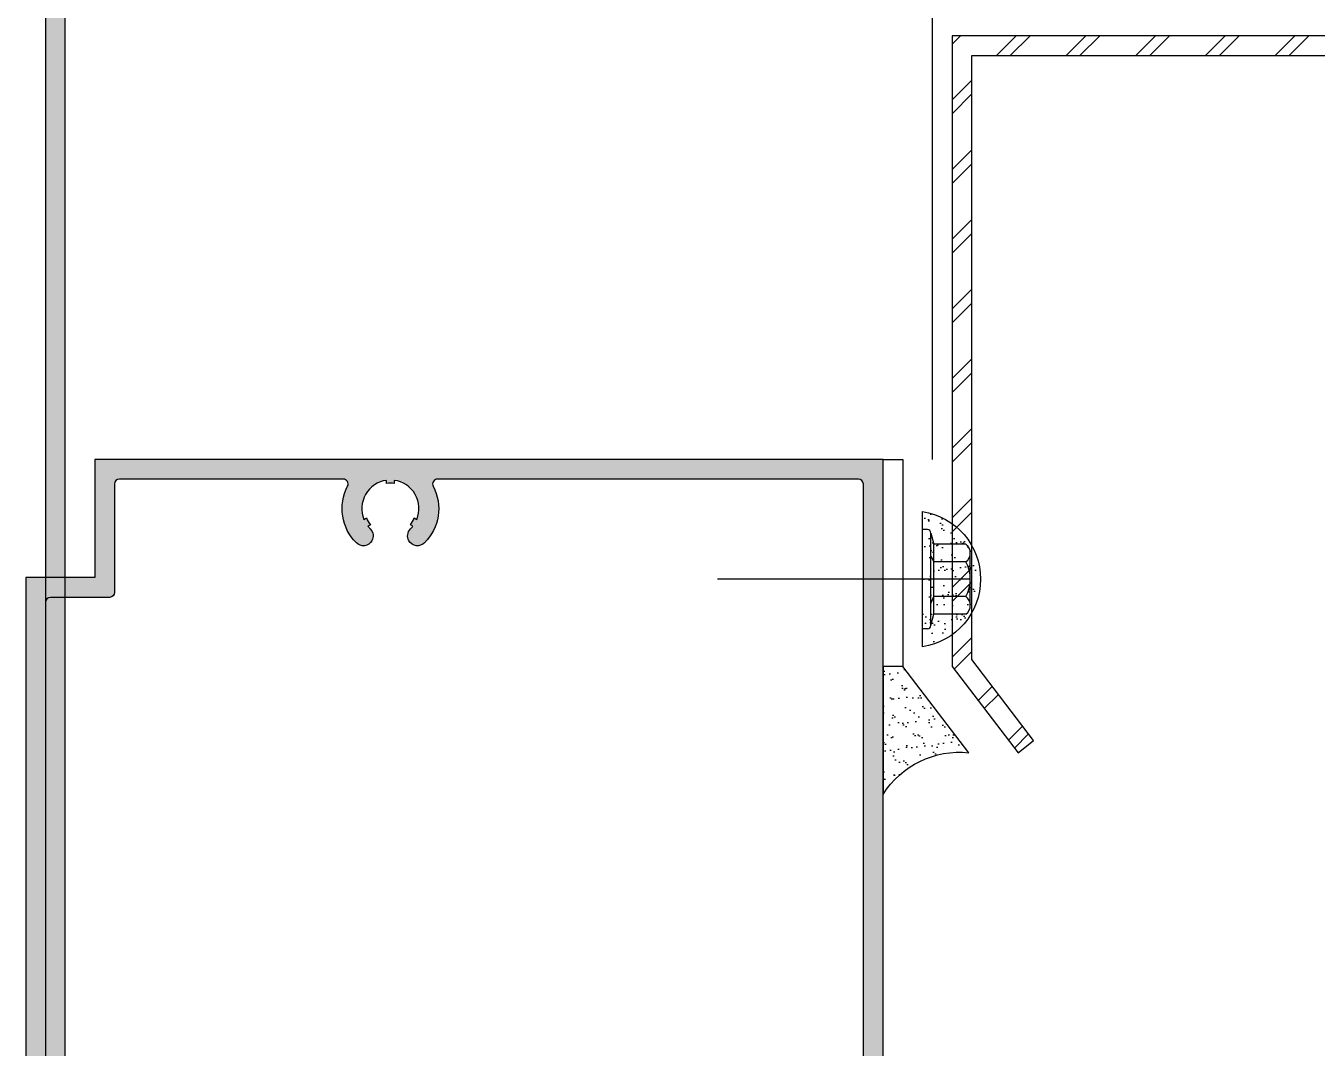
# Model space of a CAD drawing. Header units: millimetres. Extents: x 12351878 to 12381578, y 696206 to 738256.
# Drawn here: x 12366442.5 to 12366573.6, y 731528.7 to 731632.5 of the extents above; entities that cross this region are included whole.
import ezdxf

# ---------------------------------------------------------------- set-up
doc = ezdxf.new("R2010")
doc.units = ezdxf.units.MM
doc.header["$LTSCALE"] = 1000
doc.linetypes.add('CENTER', pattern=[50.800000000000004, 31.75, -6.35, 6.35, -6.35])
doc.linetypes.add('HIDDEN', pattern=[0.125, 0.0625, -0.0625])
for name, color, linetype in [('ALUM', 1, 'Continuous'), ('ELASTROMER-V', 241, 'Continuous'), ('EXTRUSION-V', 141, 'Continuous'), ('EXTRUSION1', 4, 'Continuous'), ('FASTENER', 191, 'Continuous'), ('GRID', 8, 'CENTER'), ('SILICONE', 8, 'Continuous'), ('STEEL', 3, 'Continuous'), ('STEEL-V', 71, 'Continuous'), ('SYMBOL', 7, 'Continuous'), ('型材断面填充', 254, 'Continuous'), ('铝板断面填充', 14, 'Continuous')]:
    doc.layers.add(name, color=color, linetype=linetype)

# ---------------------------------------------------------------- blocks, each defined once
blk = doc.blocks.new('*U59')
at = {"linetype": 'ByBlock', "lineweight": -2}
for p, q in [((-3.542857142858338, 4.400000000008731), (-3.542857142858338, 1.14285714286234)), ((2.657142857144208, 4.857142857152212), (-2.657142857144208, 4.857142857152212)), ((-1.77142857142826, 4.400000000008731), (-1.77142857142826, 1.14285714286234)), ((1.77142857142826, 4.400000000008731), (1.77142857142826, 1.14285714286234)), ((3.542857142858338, 4.400000000008731), (3.542857142858338, 1.14285714286234)), ((-5.028571428571013, 0.5142857142927824), (-5.028571428571013, 7.275957614183426e-12)), ((5.028571428571013, 7.275957614183426e-12), (-5.028571428571013, 7.275957614183426e-12)), ((-4.685714285715221, 0.857142857152212), (-3.542857142858338, 1.14285714286234)), ((4.685714285715221, 0.857142857152212), (-4.685714285715221, 0.857142857152212)), ((3.542857142858338, 1.14285714286234), (-3.542857142858338, 1.14285714286234)), ((-2.332922000361577, 0.857142857152212), (-1.77142857142826, 1.14285714286234)), ((2.458636286075489, 0.857142857152212), (1.77142857142826, 1.14285714286234)), ((4.685714285715221, 0.857142857152212), (3.542857142858338, 1.14285714286234)), ((5.028571428571013, 0.5142857142927824), (5.028571428571013, 7.275957614183426e-12))]:
    blk.add_line(p, q, dxfattribs=at)
for centre, radius, start, end in [((-2.657142857144208, 3.770535714291327), 1.086607142857136, 35.40085557752613, 144.5991444224739), ((0, 1.196428571434808), 3.660714285714072, 61.05941179989344, 118.9405882001066), ((2.657142857144208, 3.770535714291327), 1.086607142857129, 35.40085557752613, 144.5991444224739), ((-4.685714285715221, 0.5142857142927824), 0.3428571428571428, 90, 180), ((4.685714285715221, 0.5142857142927824), 0.3428571428571428, 0, 90)]:
    blk.add_arc(centre, radius, start, end, dxfattribs=at)
at = {"layer": 'GRID', "ltscale": 0.5}
blk.add_line((0, 4.857142857159488), (0, -20.8138588388405), dxfattribs=at)
blk = doc.blocks.new('20221207-LC01')
at = {"layer": '型材断面填充', "linetype": 'ByBlock'}
h = blk.add_hatch(color=256, dxfattribs=at)
edge = h.paths.add_edge_path(flags=16)
edge.add_line((-77.49995091736491, -24.99999951523569), (-54.78643917713634, -24.99999951523205))
edge.add_arc((-54.78643917713634, -24.49999951523569), 0.499999999996362, 270, 387.5784680260456)
edge.add_arc((-49.99999999953434, -21.99999951012796), 4.900000002445059, 134.8571655565898, 207.5784680256722, ccw=False)
edge.add_arc((-52.75083308852481, -19.23541684094016), 1.00000000010651, 29.999999992380083, 134.8571655165819, ccw=False)
edge.add_arc((-52.75083308886678, -19.23541684479278), 1.0000000023364, -45.14283430269461, 30.000000173748788, ccw=False)
edge.add_arc((-49.99999999967258, -21.99999951409336), 2.900000000232935, 134.8571655231446, 142.071858230947)
edge.add_line((-52.28746859253442, -20.21744869068789), (-52.02485954591248, -20.3690660944485))
edge.add_arc((-49.99999999974534, -21.99999951378049), 2.599999999999641, 141.1501169029311, 158.8498830995593)
edge.add_line((-52.4248595458921, -21.06188641747576), (-52.68746859254315, -20.91026901369332))
edge.add_arc((-49.99999999976717, -21.99999951381324), 2.900000000008436, 157.9281417662872, 262.0718582336415)
edge.add_line((-50.3999999997759, -24.8722808370876), (-50.39999999976135, -24.56904602956638))
edge.add_arc((-49.99999999981083, -21.99999951385689), 2.59999999996913, 261.1501169025685, 278.8498830993819)
edge.add_line((-49.59999999977299, -24.56904602955183), (-49.59999999975844, -24.87228083710215))
edge.add_arc((-49.99999999976717, -21.9999995138387), 2.899999999995694, 277.9281417663882, 382.0718582338874)
edge.add_line((-47.31253140700574, -20.91026901371515), (-47.57514045364223, -21.06188641747576))
edge.add_arc((-49.99999999976717, -21.9999995138096), 2.59999999998967, 21.15011690121243, 38.84988309807128)
edge.add_line((-47.97514045363641, -20.3690660944485), (-47.71253140699991, -20.21744869068061))
edge.add_arc((-50.0000000237269, -21.99999948705226), 2.900000002440701, 37.92814105793242, 45.14283372835929)
edge.add_arc((-47.24916690957616, -19.23541684239899), 1.000000000254852, 149.9999999897899, 225.1428344636467, ccw=False)
edge.add_arc((-47.24916691276303, -19.23541684252632), 0.9999999975553509, 45.142834340520096, 149.9999998921747, ccw=False)
edge.add_arc((-49.99999999399006, -21.99999951306381), 4.899999995370117, -27.57846795289248, 45.14283448972873, ccw=False)
edge.add_arc((-45.21356081948034, -24.49999950881102), 0.500000000003097, 152.4215320474247, 270.0000000158415)
edge.add_line((-45.21356081934209, -24.99999950881465), (-27.50000233153696, -24.99999950377605))
edge.add_arc((-27.50000233168248, -24.49999950377605), 0.5, 270.0000000166752, 360)
edge.add_line((-27.00000233168248, -24.49999950377605), (-27.00000233168248, 1.499999999996362))
edge.add_arc((-26.50000233168248, 1.499999999996362), 0.5, 90, 180, ccw=False)
edge.add_line((-26.50000233168248, 1.999999999996362), (-2.5, 2))
edge.add_arc((-2.5, 2.5), 0.5, 270, 360)
edge.add_line((-2, 2.5), (-2, 97.5))
edge.add_arc((-2.5, 97.5), 0.5, 0, 90)
edge.add_line((-2.5, 98), (-45.21356082900456, 97.99999999999272))
edge.add_arc((-45.21356082900456, 97.49999999999272), 0.5, 90, 207.5784680611097)
edge.add_arc((-50.0000000007567, 94.9999999942047), 4.89999999757917, -45.14283440381678, 27.578468060813123, ccw=False)
edge.add_arc((-47.24916691277031, 92.235417327287), 0.9999999975561356, 210.0000001080058, 314.8571656596284, ccw=False)
edge.add_arc((-47.24916690957616, 92.23541732715967), 1.000000000259716, 134.8571655366488, 210.0000000101822, ccw=False)
edge.add_arc((-50.00000002376328, 94.99999997189298), 2.900000002518095, 314.857166270933, 322.0718589412621)
edge.add_line((-47.71253140699991, 93.21744917544129), (-47.97514045363641, 93.36906657920917))
edge.add_arc((-49.99999999975262, 94.99999999857391), 2.599999999980514, 321.1501169016652, 338.8498830984475)
edge.add_line((-47.57514045364223, 94.06188690222916), (-47.31253140700574, 93.91026949847583))
edge.add_arc((-49.99999999976717, 94.99999999859938), 2.899999999996318, 337.9281417661126, 442.0718582336118)
edge.add_line((-49.59999999975844, 97.87228132186283), (-49.59999999977299, 97.5690465143125))
edge.add_arc((-49.99999999981083, 94.99999999861757), 2.599999999968184, 81.15011690061799, 98.84988309743153)
edge.add_line((-50.39999999976135, 97.56904651432706), (-50.3999999997759, 97.87228132184828))
edge.add_arc((-49.99999999976717, 94.99999999857391), 2.900000000006504, 97.92814176635848, 202.0718582335795)
edge.add_line((-52.68746859254315, 93.91026949846128), (-52.4248595458921, 94.06188690223644))
edge.add_arc((-49.99999999975262, 94.99999999853753), 2.599999999991428, 201.1501169004238, 218.8498830971071)
edge.add_line((-52.02485954591248, 93.36906657920917), (-52.28746859253442, 93.21744917544856))
edge.add_arc((-49.99999999966531, 94.99999999883585), 2.900000000227811, 217.9281417686812, 225.1428344765507)
edge.add_arc((-52.75083308885951, 92.23541732954982), 1.000000002326399, -30.00000017377681, 45.142834302990025, ccw=False)
edge.add_arc((-52.75083308852481, 92.23541732570084), 1.000000000113936, 225.1428344832711, 330.0000000076199, ccw=False)
edge.add_arc((-49.99999999805004, 94.99999998826752), 4.899999998798195, 152.4215318748231, 225.142834376469, ccw=False)
edge.add_arc((-54.7864391680705, 97.49999999999636), 0.4999999999956397, 332.4215318743708, 450)
edge.add_line((-54.7864391680705, 97.99999999999636), (-77.49995091736491, 97.99999999999636))
edge.add_arc((-77.49995091736491, 97.49999999999636), 0.5, 90, 180)
edge.add_line((-77.99995091736491, 97.49999999999636), (-77.99995091736491, 86.49999999998909))
edge.add_arc((-78.49995091736491, 86.49999999998909), 0.5, -90, 0, ccw=False)
edge.add_line((-78.49995091736491, 85.99999999998909), (-84.49995091736491, 85.99999999998909))
edge.add_arc((-84.49995091736491, 85.49999999998909), 0.5, 90, 180)
edge.add_line((-84.99995091736491, 85.49999999998909), (-84.99995091736491, -12.49999951354039))
edge.add_arc((-84.49995091736491, -12.49999951354039), 0.5, 180, 270)
edge.add_line((-84.49995091736491, -12.99999951354039), (-78.49995091736491, -12.99999951354039))
edge.add_arc((-78.49995091736491, -13.49999951354039), 0.5, 0, 90, ccw=False)
edge.add_line((-77.99995091736491, -13.49999951354039), (-77.99995091736491, -24.49999951523569))
edge.add_arc((-77.49995091736491, -24.49999951523569), 0.5, 180, 270)
edge = h.paths.add_edge_path()
edge.add_line((-86.99995091736491, 87.99999999998909), (-86.99995091736491, -14.99999951354039))
edge.add_line((-86.99995091736491, -14.99999951354039), (-79.99995091736491, -14.99999951354039))
edge.add_line((-79.99995091736491, -14.99999951354039), (-79.99995091736491, -26.99999951354039))
edge.add_line((-79.99995091736491, -26.99999951354039), (-73.00000233168248, -26.99999951354039))
edge.add_line((-73.00000233168248, -26.99999951354039), (-73.00000233168248, -54.99999950539859))
edge.add_line((-73.00000233168248, -54.99999950539859), (-70.00000233168248, -54.99999950539859))
edge.add_line((-70.00000233168248, -54.99999950539859), (-70.00000233168976, -26.99999951354039))
edge.add_line((-70.00000233168976, -26.99999951354039), (-64.70000233291648, -26.99999951354403))
edge.add_line((-64.70000233291648, -26.99999951354403), (-64.7000023315777, -31.99999951352947))
edge.add_line((-64.7000023315777, -31.99999951352947), (-63.30000233161263, -31.9999995131584))
edge.add_arc((-63.30000233215105, -29.9999995131584), 2, 270.0000000154246, 360.0000000156331)
edge.add_line((-61.30000233215105, -29.9999995126127), (-62.80000233215105, -29.99999951302016))
edge.add_line((-62.80000233215105, -29.99999951302016), (-62.80000233295141, -26.99999951354403))
edge.add_line((-62.80000233295141, -26.99999951354403), (-46.90000233295723, -26.99999950926576))
edge.add_line((-46.90000233295723, -26.99999950926576), (-46.90000233215687, -29.99999950926576))
edge.add_line((-46.90000233215687, -29.99999950926576), (-49.0000023321918, -29.99999950981874))
edge.add_arc((-47.00000233217725, -29.99999950928031), 2.000000000014552, 180.0000000154246, 270.0000000154246)
edge.add_line((-47.00000233163883, -31.99999950929487), (-43.00000233165338, -31.99999950821802))
edge.add_arc((-43.00000233179162, -31.49999950821439), 0.500000000003638, 270.0000000158415, 360.0000000158415)
edge.add_line((-42.50000233178434, -31.49999950807614), (-42.50000233204628, -30.49999950390702))
edge.add_arc((-43.00000233204628, -30.49999950403799), 0.5, 1.50077398755163e-08, 90)
edge.add_line((-43.00000233204628, -29.99999950404163), (-45.00000233217725, -29.99999950404163))
edge.add_line((-45.00000233217725, -29.99999950404163), (-45.00000233299215, -26.99999950875645))
edge.add_line((-45.00000233299215, -26.99999950875645), (-27.00000233299215, -26.99999950363417))
edge.add_line((-27.00000233299215, -26.99999950363417), (-27.00000233217725, -29.99999950363417))
edge.add_line((-27.00000233217725, -29.99999950363417), (-29.0000023321918, -29.99999950417623))
edge.add_arc((-29.00000233205355, -30.49999950418351), 0.500000000007276, 90.00000001584151, 180.0000000158415)
edge.add_line((-29.50000233206083, -30.49999950432175), (-29.50000233178434, -31.49999950432539))
edge.add_arc((-29.00000233178434, -31.49999950418714), 0.5, 180.0000000158415, 270.0000000150077)
edge.add_line((-29.00000233165338, -31.99999950418714), (-25.00000233168248, -31.99999950313941))
edge.add_line((-25.00000233168248, -31.99999950313941), (-25.00000233168248, -3.637978807091713e-12))
edge.add_line((-25.00000233168248, -3.637978807091713e-12), (0, 0))
edge.add_line((0, 0), (0, 100))
edge.add_line((0, 100), (-79.99995091736491, 99.99999999998909))
edge.add_line((-79.99995091736491, 99.99999999998909), (-79.99995091736491, 87.99999999998545))
edge.add_line((-79.99995091736491, 87.99999999998545), (-86.99995091736491, 87.99999999998909))
at = {"color": 0, "linetype": 'ByBlock'}
for points in [[(-86.99995091736491, 87.99999999998909), (-86.99995091736491, -14.99999951354039), (-79.99995091736491, -14.99999951354039), (-79.99995091736491, -26.99999951354039), (-73.00000233168248, -26.99999951354039), (-73.00000233168248, -54.99999950539859), (-70.00000233168248, -54.99999950539859), (-70.00000233168976, -26.99999951354039), (-64.70000233291648, -26.99999951354403), (-64.7000023315777, -31.99999951352947), (-63.30000233161263, -31.9999995131584, 0.4142135623741606), (-61.30000233215105, -29.9999995126127), (-62.80000233215105, -29.99999951302016), (-62.80000233295141, -26.99999951354403), (-46.90000233295723, -26.99999950926576), (-46.90000233215687, -29.99999950926576), (-49.0000023321918, -29.99999950981874, 0.414213562373095), (-47.00000233163883, -31.99999950929487), (-43.00000233165338, -31.99999950821802, 0.414213562373095), (-42.50000233178434, -31.49999950807614), (-42.50000233204628, -30.49999950390702, 0.4142135622963762), (-43.00000233204628, -29.99999950404163), (-45.00000233217725, -29.99999950404163), (-45.00000233299215, -26.99999950875645), (-27.00000233299215, -26.99999950363417), (-27.00000233217725, -29.99999950363417), (-29.0000023321918, -29.99999950417623, 0.4142135623730949), (-29.50000233206083, -30.49999950432175), (-29.50000233178434, -31.49999950432539, 0.414213562368833), (-29.00000233165338, -31.99999950418714), (-25.00000233168248, -31.99999950313941), (-25.00000233168248, -3.637978807091713e-12), (0, 0), (0, 100), (-79.99995091736491, 99.99999999998909), (-79.99995091736491, 87.99999999998545)], [(-77.49995091736491, -24.99999951523569), (-54.78643917713634, -24.99999951523205, 0.5633472678043697), (-54.34325036459632, -24.26851803338286, -0.3284028120974007), (-53.45617490524455, -18.52654948959753, -0.4923708654871847), (-51.88480768457521, -18.73541684099837, -0.3401494536385479), (-52.04549126834172, -19.94428419548785, 0.03149043851931676), (-52.28746859253442, -20.21744869068789), (-52.02485954591248, -20.3690660944485, 0.07738371066642641), (-52.4248595458921, -21.06188641747576), (-52.68746859254315, -20.91026901369332, 0.4885090795923232), (-50.3999999997759, -24.8722808370876), (-50.39999999976135, -24.56904602956638, 0.07738371066723983), (-49.59999999977299, -24.56904602955183), (-49.59999999975844, -24.87228083710215, 0.4885090795927997), (-47.31253140700574, -20.91026901371515), (-47.57514045364223, -21.06188641747576, 0.0773837106674389), (-47.97514045363641, -20.3690660944485), (-47.71253140699991, -20.21744869068061, 0.03149043835601448), (-47.95450872664514, -19.94428419360338, -0.340149453623666), (-48.11519231348939, -18.73541684211887, -0.4923708656360099), (-46.54382509607967, -18.52654949475618, -0.3284028119693903), (-45.65674963231868, -24.26851802752572, 0.5633472674795836), (-45.21356081934209, -24.99999950881465), (-27.50000233153696, -24.99999950377605, 0.4142135622897988), (-27.00000233168248, -24.49999950377605), (-27.00000233168248, 1.499999999996362, -0.414213562373095), (-26.50000233168248, 1.999999999996362), (-2.5, 2, 0.4142135623730508), (-2, 2.5), (-2, 97.5, 0.414213562373095), (-2.5, 98), (-45.21356082900456, 97.99999999999272, 0.5633472680066282), (-45.65674964139907, 97.26851851787069, -0.3284028120761156), (-46.54382509607967, 91.52654997951322, -0.492370865635213), (-48.11519231349666, 91.7354173268759, -0.3401494536225534), (-47.95450872665242, 92.94428467836406, 0.03149043835562063), (-47.71253140699991, 93.21744917544129), (-47.97514045363641, 93.36906657920917, 0.07738371066710334), (-47.57514045364223, 94.06188690222916), (-47.31253140700574, 93.91026949847583, 0.4885090795931064), (-49.59999999975844, 97.87228132186283), (-49.59999999977299, 97.5690465143125, 0.07738371066723994), (-50.39999999976135, 97.56904651432706), (-50.3999999997759, 97.87228132184828, 0.4885090795916032), (-52.68746859254315, 93.91026949846128), (-52.4248595458921, 94.06188690223644, 0.07738371066666798), (-52.02485954591248, 93.36906657920917), (-52.28746859253442, 93.21744917544856, 0.0314904385195508), (-52.04549126834172, 92.94428468024489, -0.340149453637832), (-51.88480768457521, 91.73541732575904, -0.4923708654879818), (-53.45617490524455, 91.52654997436184, -0.3284028122547881), (-54.34325035593793, 97.26851851737592, 0.563347268376642), (-54.7864391680705, 97.99999999999636), (-77.49995091736491, 97.99999999999636, 0.4142135623730951), (-77.99995091736491, 97.49999999999636), (-77.99995091736491, 86.49999999998909, -0.414213562373095), (-78.49995091736491, 85.99999999998909), (-84.49995091736491, 85.99999999998909, 0.4142135623730951), (-84.99995091736491, 85.49999999998909), (-84.99995091736491, -12.49999951354039, 0.4142135623730951), (-84.49995091736491, -12.99999951354039), (-78.49995091736491, -12.99999951354039, -0.4142135623730951), (-77.99995091736491, -13.49999951354039), (-77.99995091736491, -24.49999951523569, 0.4142135623731372)]]:
    blk.add_lwpolyline(points, format="xyb", close=True, dxfattribs=at)
blk = doc.blocks.new('gyqs07')
at = {"layer": 'SILICONE', "linetype": 'ByBlock'}
h = blk.add_hatch(dxfattribs=at)
h.set_pattern_fill('AR-SAND', color=256, angle=-1.272221872585407e-14, style=0)
h.set_pattern_definition([(37.49999999999999, (-8101.24964703992, -1542.033787156572), (-0.06299335810960771, 1.926823769013158), [0, -1.519999999999999, 0, -1.699999999999999, 0, -1.624999999999999]), (7.499999999999979, (-8101.24964703992, -1542.033787156572), (1.769776705267727, 2.82214606522974), [0, -0.8199999999999998, 0, -1.37, 0, -0.5249999999999999]), (327.5, (-8102.479647040367, -1542.033787156572), (3.114141861751495, 0.005659053536964137), [0, -0.5, 0, -1.8, 0, -2.35]), (317.4999999999999, (-8102.479647040367, -1542.033787156572), (3.006126604572293, 0.8776755649342486), [0, -0.25, 0, -1.179999999999999, 0, -1.35])])
edge = h.paths.add_edge_path()
edge.add_arc((3384.956760838628, 1853.411854918348), 6.939381577471416, 278.64636112624754, 441.3536388285397, ccw=False)
edge.add_line((3385.999995203689, 1846.551338994643), (3385.999995209102, 1860.27237084115))
h = blk.add_hatch(dxfattribs=at)
h.set_pattern_fill('AR-SAND', color=256, style=0)
h.set_pattern_definition([(37.50000000000001, (-8104.700679333881, -1526.457048087264), (-0.0629933581096082, 1.926823769013158), [0, -1.52, 0, -1.7, 0, -1.625]), (7.499999999999999, (-8104.700679333881, -1526.457048087264), (1.769776705267727, 2.82214606522974), [0, -0.82, 0, -1.37, 0, -0.525]), (327.5, (-8105.930679334328, -1526.457048087264), (3.114141861751495, 0.0056590535369649), [0, -0.5, 0, -1.8, 0, -2.35]), (317.5, (-8105.930679334328, -1526.457048087264), (3.006126604572293, 0.8776755649342494), [0, -0.25, 0, -1.179999999999999, 0, -1.35])])
edge = h.paths.add_edge_path()
edge.add_line((3381.999962722883, 1844.56133387459), (3381.999962722883, 1831.57168935705))
edge.add_arc((3389.757333902642, 1826.679748918628), 9.171035321795808, 84.09598476448008, 147.7637177974988, ccw=False)
edge.add_line((3390.700687179342, 1835.802137503051), (3383.999962722883, 1844.56133387459))
edge.add_line((3383.999962722883, 1844.56133387459), (3381.999962722883, 1844.56133387459))
at = {"layer": 'STEEL-V', "linetype": 'ByBlock'}
h = blk.add_hatch(dxfattribs=at)
h.set_pattern_fill('Q119', color=256, scale=10, angle=315, style=0, pattern_type=2)
h.set_pattern_definition([(45, (-55199.13272858411, 32772.27405860706), (-3.535533905932737, 3.535533905932739), []), (45, (-55198.42562180199, 32771.56695182587), (-3.535533905932737, 3.535533905932739), [])])
h.paths.add_polyline_path([(3734.999994972721, 1908.571656809538), (3735.000012429431, 1908.57170250651), (3388.999988323078, 1908.57170250651), (3388.999935900792, 1844.561336496263), (3395.700660357252, 1835.802140124724), (3397.274443808943, 1837.036322302534), (3390.999935900792, 1845.252023100387), (3391.000005776063, 1906.571689182194), (3736.999954422936, 1906.571689182194), (3736.999936966226, 1906.571717333747), (3815.686123222113, 1906.571656809538), (3823.901824019849, 1900.297148902318), (3825.136006196961, 1901.870932353777), (3816.376809826121, 1908.571656809538)])
at = {"layer": '铝板断面填充', "linetype": 'ByBlock'}
blk.add_hatch(color=256, dxfattribs=at).paths.add_polyline_path([(3297.00003740564, 2260.571660017828), (3299.00003740564, 2260.571660017828), (3299.00003740564, 630.5716681703925), (3297.00003740564, 630.5716681703925)])
at = {"layer": 'ALUM', "linetype": 'ByBlock', "elevation": 4.015512391808422e-08}
blk.add_lwpolyline([(3297.00003740564, 2260.571660017828), (3296.999979961663, 630.5716681703925), (3298.999979961663, 630.5716681703925), (3299.00003740564, 2260.571660017828)], dxfattribs=at)
at = {"layer": 'ELASTROMER-V', "linetype": 'HIDDEN', "elevation": 7.079372763923104e-08}
blk.add_lwpolyline([(3382.000010235235, 1865.571656980901), (3384.000010235235, 1865.571656980901), (3383.999962722883, 1844.561336496146), (3381.999962722883, 1844.561336496146)], close=True, dxfattribs=at)
at = {"layer": 'EXTRUSION-V'}
blk.add_line((3386.999988323078, 2705.854584753979, -6.753306439935467e-08), (3386.99993411079, 1865.571656996966, 4.015512391808422e-08), dxfattribs=at)
at = {"layer": 'SILICONE', "elevation": 7.079372763923104e-08}
for points in [[(3385.999995207414, 1860.272370841121, -0.8594320421947705), (3385.999995203689, 1846.551338994643)], [(3381.999962722883, 1844.56133387459), (3381.999962722883, 1831.57168935705, -0.285177042688199), (3390.700687179342, 1835.802137503051), (3383.999962722883, 1844.56133387459)]]:
    blk.add_lwpolyline(points, format="xyb", close=True, dxfattribs=at)
at = {"layer": 'STEEL', "elevation": 6.858512715636135e-08}
blk.add_lwpolyline([(3734.999994972721, 1908.571656809538), (3735.000012429431, 1908.57170250651), (3388.999988323078, 1908.57170250651), (3388.999935900792, 1844.561336496263), (3395.700660357252, 1835.802140124724), (3397.274443808943, 1837.036322302534), (3390.999935900792, 1845.252023100387), (3391.000005776063, 1906.571689182194), (3736.999954422936, 1906.571689182194), (3736.999936966226, 1906.571717333747), (3815.686123222113, 1906.571656809538), (3823.901824019849, 1900.297148902318), (3825.136006196961, 1901.870932353777), (3816.376809826121, 1908.571656809538)], close=True, dxfattribs=at)
at = {"layer": 'EXTRUSION1'}
blk.add_blockref('20221207-LC01', (3382.000013334677, 1765.571656980785, 4.355943097620719e-08), dxfattribs=at)
at = {"layer": 'FASTENER', "rotation": 269.9998805842413}
blk.add_blockref('*U59', (3385.999995205551, 1853.411854917882, 7.079372763923104e-08), dxfattribs=at)

msp = doc.modelspace()

# ---------------------------------------------------------------- block references
at = {"layer": 'SYMBOL'}
msp.add_blockref('gyqs07', (12363147.49884617, 729722.9283430667), dxfattribs=at)

doc.saveas('drawing.dxf')
